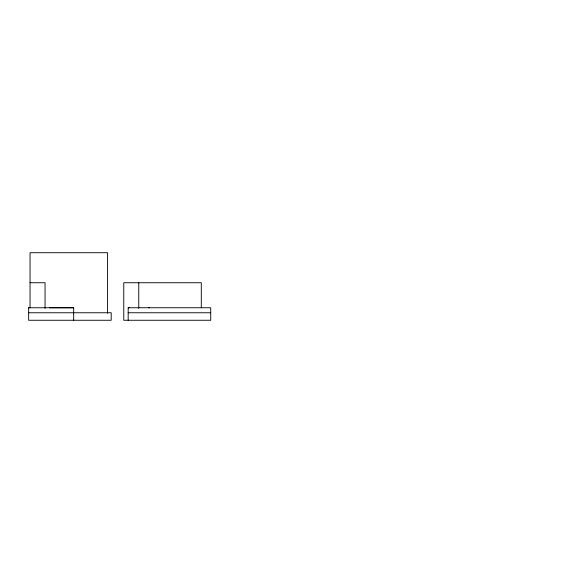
<?xml version="1.0" encoding="UTF-8"?>
<svg xmlns="http://www.w3.org/2000/svg" width="573" height="573" viewBox="0 0 573 573"><rect width="100%" height="100%" fill="white"/><g stroke="black" fill="none" stroke-linecap="round" stroke-linejoin="round"><path stroke-width="0.86" d="M28.65 312.758L111.198 312.758L111.198 320.264L28.65 320.264L28.65 307.758L73.673 307.758L73.673 320.264M128.173 320.264L128.187 307.737L210.721 307.758L210.721 320.264L123.761 320.264L123.761 282.74L201.302 282.74L201.302 307.758M49.557 307.751L73.673 307.758M28.65 307.758L29.581 307.744M128.173 307.758L129.111 307.744M30.04 282.74L45.052 282.74L45.052 308.338M128.173 312.758L210.721 312.758M138.766 282.74L138.766 308.338M107.588 313.152L107.588 252.722L30.04 252.722L30.04 307.758M149.446 307.744L148.987 307.751L149.446 307.744"/></g></svg>
